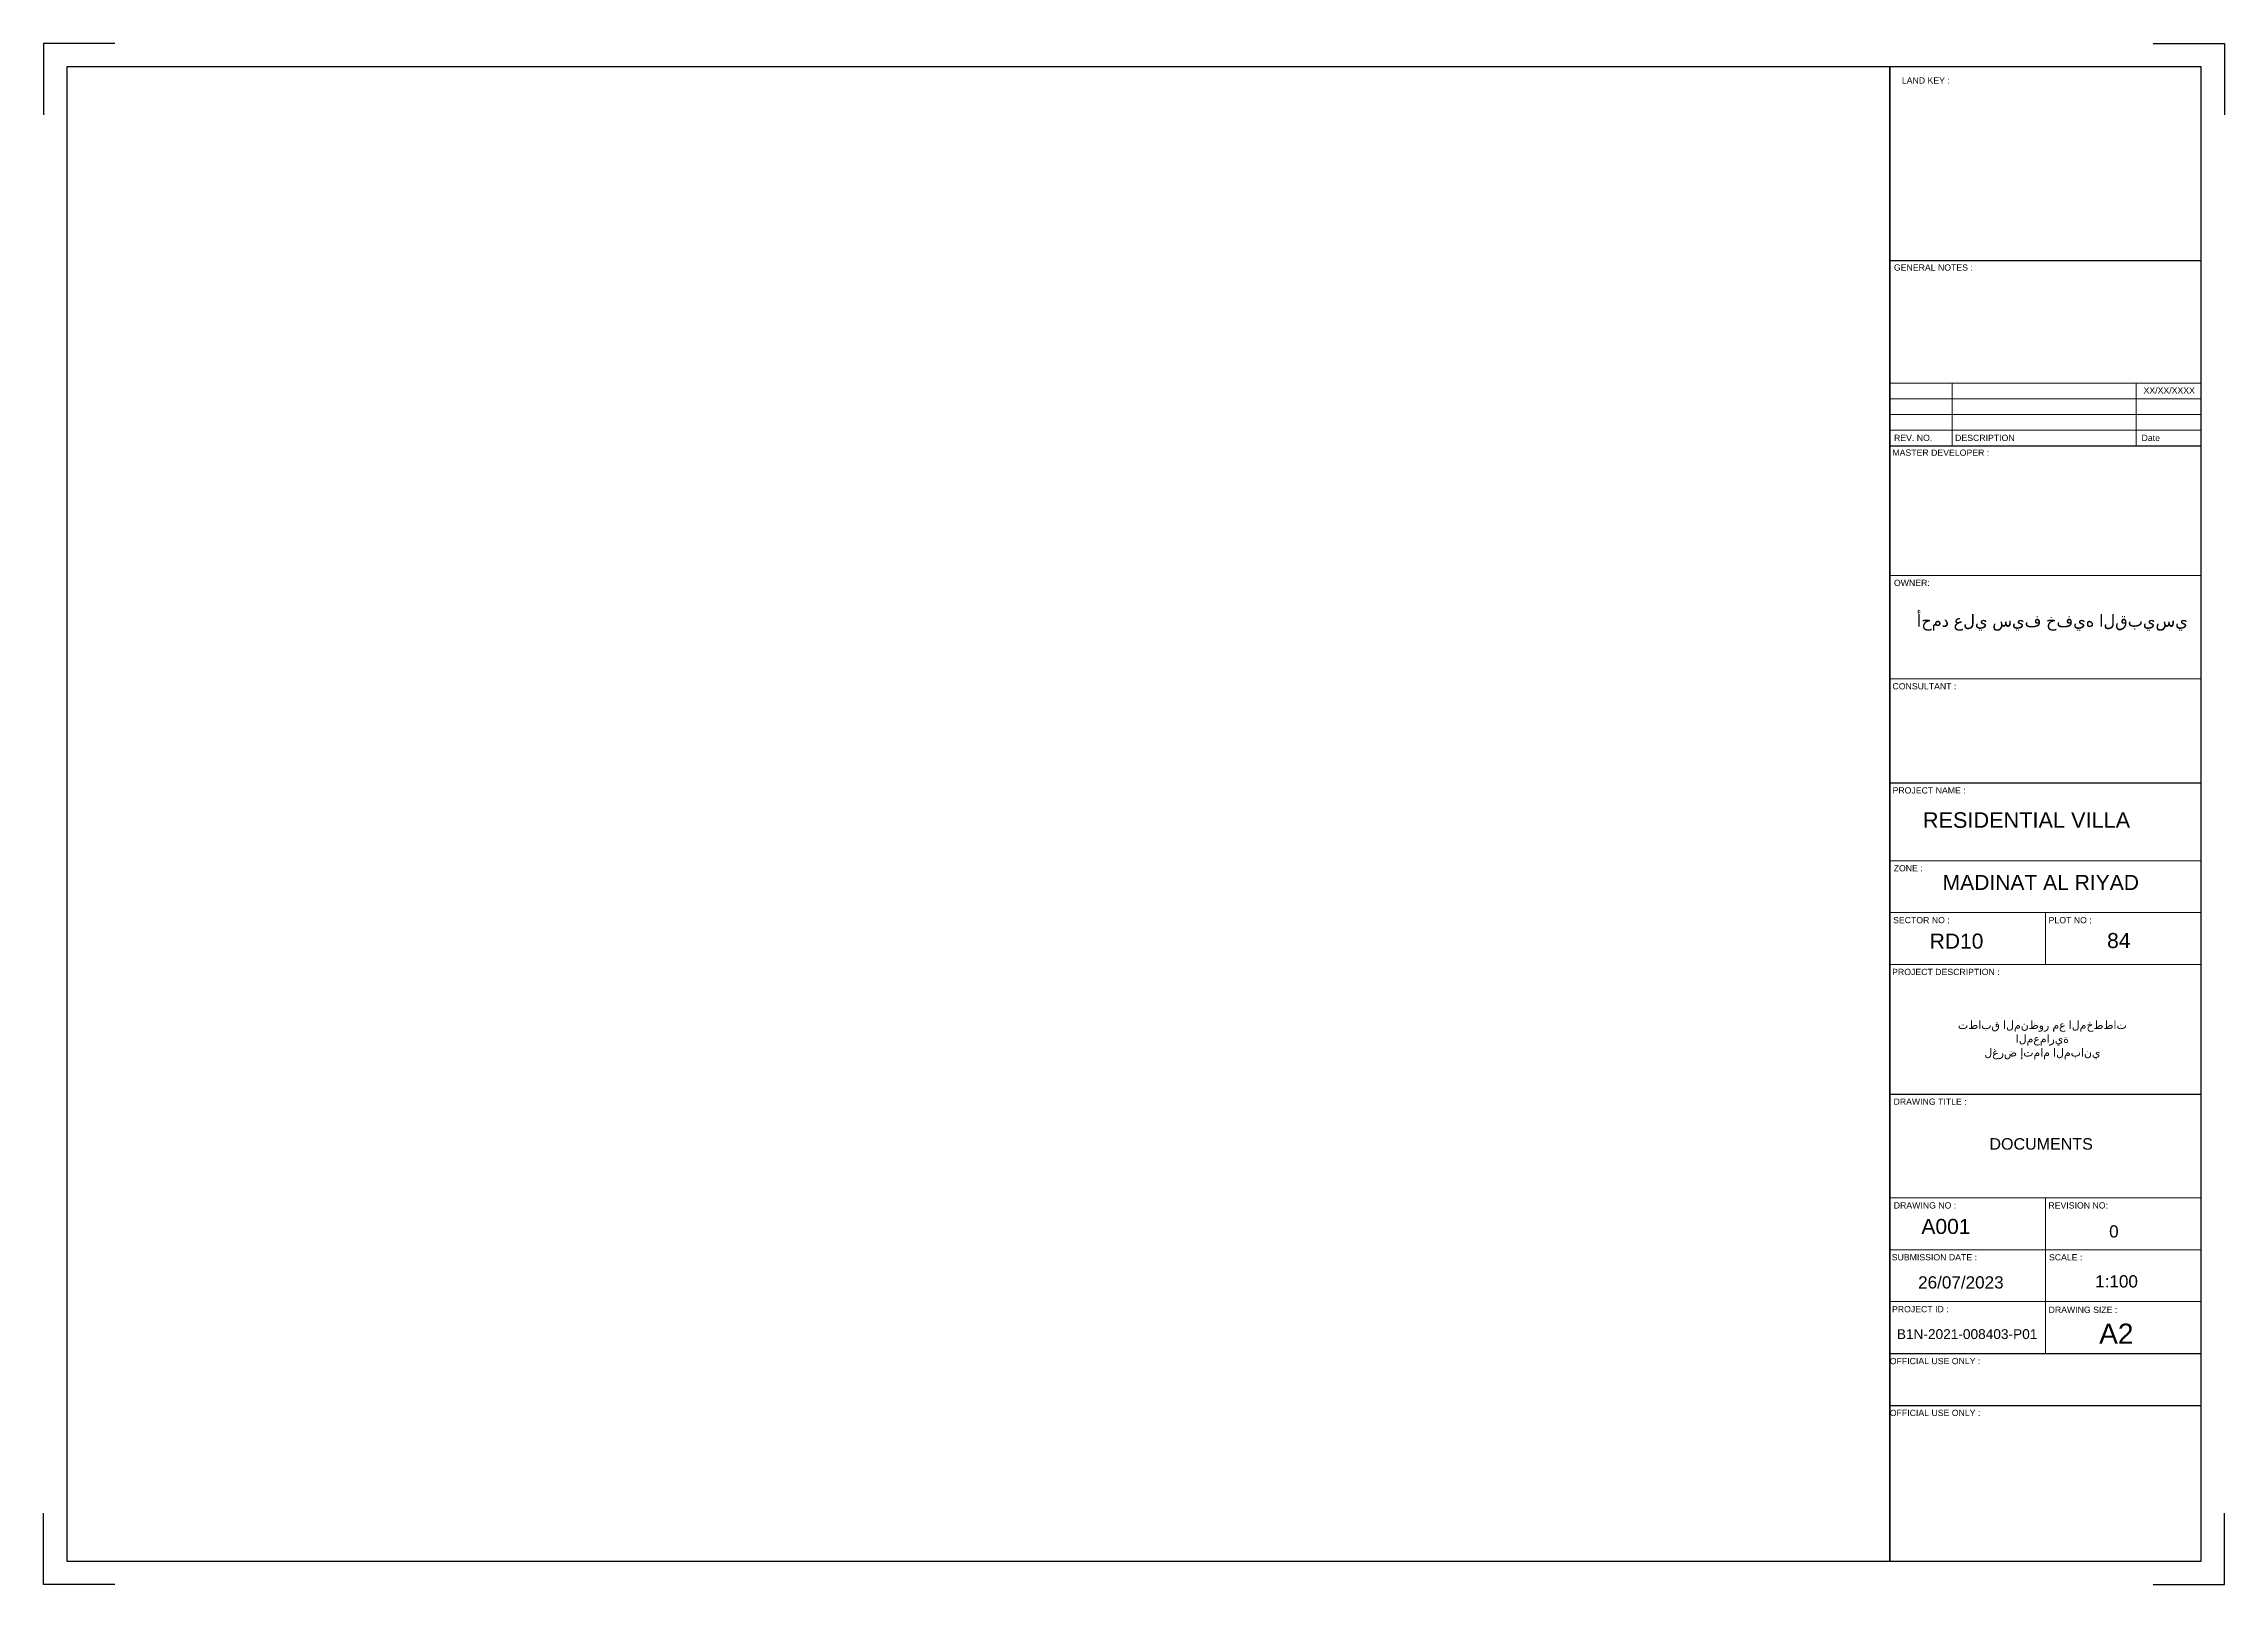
# Model space of a CAD drawing. Header units: millimetres. Extents: x -11627 to -10952, y 10244 to 10588.
# Drawn here: x -11513.1 to -11429.6, y 10529.4 to 10588.4 of the extents above; entities that cross this region are included whole.
import ezdxf
from ezdxf.enums import TextEntityAlignment as Align

# ---------------------------------------------------------------- set-up
doc = ezdxf.new("R2010")
doc.units = ezdxf.units.MM
for name, color, linetype, lineweight in [('BORDER A1', 7, 'Continuous', 100), ('IN LINE', 7, 'Continuous', 20), ('TEXT', 30, 'Continuous', 9), ('Title Block', 7, 'Continuous', 0)]:
    doc.layers.add(name, color=color, linetype=linetype, lineweight=lineweight)
doc.layers.add('INSERT TEXT', color=1, linetype='Continuous')
doc.styles.add('Arcan Template Sheet A1$0$banda$0$BANDA AD-0705$0$ZFP', font='')
doc.styles.get('Arcan Template Sheet A1$0$banda$0$BANDA AD-0705$0$ZFP').set_extended_font_data('Swis721 BT')

# ---------------------------------------------------------------- blocks, each defined once
blk = doc.blocks.new('ADM FRAME-A2')
at = {"layer": 'BORDER A1', "lineweight": 30}
blk.add_line((-11.557, 35.958), (-3.539, 35.958), dxfattribs=at)
at = {"layer": 'BORDER A1', "lineweight": 25}
for p, q in [((-11.557, 31.188), (-3.542, 31.188)), ((-11.557, 22.502), (-3.539, 22.502)), ((-11.557, 14.484), (-3.539, 14.484)), ((-11.557, 7.802), (-3.539, 7.802)), ((-11.557, 7.802), (-3.539, 7.802)), ((-11.557, 6.466), (-3.539, 6.466))]:
    blk.add_line(p, q, dxfattribs=at)
for points in [[(-57.297, 41.545), (-59.13, 41.545), (-59.13, 39.712)], [(-4.771, 41.545), (-2.938, 41.545), (-2.938, 39.712)], [(-57.297, 1.856), (-59.13, 1.856), (-59.13, 3.689)], [(-4.771, 1.856), (-2.938, 1.856), (-2.938, 3.689)]]:
    blk.add_lwpolyline(points, dxfattribs=at)
for points in [[(-58.529, 2.457), (-11.557, 2.457), (-11.557, 40.943), (-58.529, 40.943)], [(-3.539, 2.457), (-3.539, 40.943), (-11.557, 40.943), (-11.557, 2.457)]]:
    blk.add_lwpolyline(points, close=True, dxfattribs=at)
at = {"layer": 'IN LINE'}
for p, q in [((-3.542, 32.796), (-11.557, 32.796)), ((-9.953, 31.188), (-9.953, 32.796)), ((-5.207, 31.188), (-5.207, 32.796)), ((-3.542, 32.394), (-11.557, 32.394)), ((-3.542, 31.992), (-11.557, 31.992)), ((-3.542, 31.59), (-11.557, 31.59)), ((-3.539, 27.847), (-11.557, 27.847)), ((-11.557, 25.185), (-3.539, 25.185)), ((-11.557, 20.497), (-3.539, 20.497)), ((-11.557, 19.161), (-3.539, 19.161)), ((-7.548, 19.161), (-7.548, 17.825)), ((-11.557, 17.825), (-3.539, 17.825)), ((-11.557, 11.811), (-3.539, 11.811)), ((-7.548, 11.811), (-7.548, 7.802)), ((-11.557, 10.475), (-3.539, 10.475)), ((-11.557, 9.139), (-3.539, 9.139))]:
    blk.add_line(p, q, dxfattribs=at)
at = {"layer": 'BORDER A1', "lineweight": 0, "style": 'Arcan Template Sheet A1$0$banda$0$BANDA AD-0705$0$ZFP'}
blk.add_text('LAND KEY :', height=0.1608, dxfattribs=at).set_placement((-10.631, 40.596), align=Align.MIDDLE_CENTER)
at = {"layer": 'INSERT TEXT', "style": 'Arcan Template Sheet A1$0$banda$0$BANDA AD-0705$0$ZFP'}
for s, height, p in [('XX/XX/XXXX', 0.1608, (-4.359, 32.611)), ('RESIDENTIAL VILLA', 0.4, (-8.037, 21.545)), ('0', 0.315, (-5.785, 10.948)), ('26/07/2023', 0.3151, (-9.728, 9.635)), ('1:100', 0.3151, (-5.717, 9.661)), ('A2', 0.5184, (-5.722, 8.315))]:
    blk.add_text(s, height=height, dxfattribs=at).set_placement(p, align=Align.MIDDLE_CENTER)
for s, height, p in [('MADINAT AL RIYAD', 0.388, (-10.198, 19.744)), ('RD10', 0.388, (-10.533, 18.232)), ('84', 0.388, (-5.96, 18.247)), ('B1N-2021-008403-P01', 0.25208, (-11.378, 8.177))]:
    blk.add_text(s, height=height, dxfattribs=at).set_placement(p)
at = {"layer": 'INSERT TEXT', "insert": (-7.371, 26.84), "char_height": 0.3151, "width": 7.01945, "attachment_point": 2, "style": 'Arcan Template Sheet A1$0$banda$0$BANDA AD-0705$0$ZFP'}
blk.add_mtext('{\\fArial|b0|i0|c178|p34;أحمد علي سيف خفيه القبيسي}', dxfattribs=at)
at = {"layer": 'TEXT', "style": 'Arcan Template Sheet A1$0$banda$0$BANDA AD-0705$0$ZFP'}
for s, height, p in [('GENERAL NOTES :', 0.16076, (-10.436, 35.777)), ('REV. NO.', 0.1608, (-10.958, 31.389)), ('DESCRIPTION', 0.16076, (-9.109, 31.389)), ('Date', 0.1608, (-4.834, 31.389)), ('MASTER DEVELOPER :', 0.16076, (-10.245, 31.009)), ('OWNER:', 0.1608, (-10.991, 27.654)), ('CONSULTANT :', 0.16076, (-10.667, 24.991)), ('PROJECT NAME :', 0.16076, (-10.546, 22.309)), ('ZONE :', 0.1608, (-11.085, 20.304)), ('SECTOR NO :', 0.16076, (-10.745, 18.968)), ('PLOT NO :', 0.1608, (-6.911, 18.968)), ('PROJECT DESCRIPTION :', 0.16076, (-10.114, 17.632)), ('DRAWING TITLE :', 0.16076, (-10.521, 14.291)), ('DRAWING NO :', 0.16076, (-10.652, 11.618)), ('REVISION NO:', 0.16076, (-6.705, 11.618)), ('SUBMISSION DATE :', 0.16076, (-10.411, 10.282)), ('SCALE :', 0.1608, (-7.027, 10.282)), ('PROJECT ID :', 0.16076, (-10.773, 8.945)), ('DRAWING SIZE :', 0.16076, (-6.582, 8.929)), ('OFFICIAL USE ONLY :', 0.16076, (-10.392, 7.609)), ('OFFICIAL USE ONLY :', 0.16076, (-10.392, 6.273))]:
    blk.add_text(s, height=height, dxfattribs=at).set_placement(p, align=Align.MIDDLE_CENTER)

msp = doc.modelspace()

# ---------------------------------------------------------------- block references
at = {"layer": 'Title Block', "xscale": 1.485590213708992, "yscale": 1.485590213708992, "zscale": 1.485590213708992}
msp.add_blockref('ADM FRAME-A2', (-11425.264, 10526.649), dxfattribs=at)

# ---------------------------------------------------------------- texts
at = {"layer": 'INSERT TEXT', "style": 'Arcan Template Sheet A1$0$banda$0$BANDA AD-0705$0$ZFP'}
msp.add_text('DOCUMENTS ', height=0.44, dxfattribs=at).set_placement((-11436.557, 10546.262), align=Align.MIDDLE_CENTER)
msp.add_text('A001', height=0.5764, dxfattribs=at).set_placement((-11441.227, 10542.816))
at = {"layer": 'INSERT TEXT', "insert": (-11436.596, 10550.972), "char_height": 0.3151, "width": 7.01945, "attachment_point": 2, "style": 'Arcan Template Sheet A1$0$banda$0$BANDA AD-0705$0$ZFP'}
msp.add_mtext('{\\fArial|b0|i0|c178|p34;تطابق المنظور مع المخططات المعمارية\\Pلغرض إتمام المباني}', dxfattribs=at)

doc.saveas('drawing.dxf')
